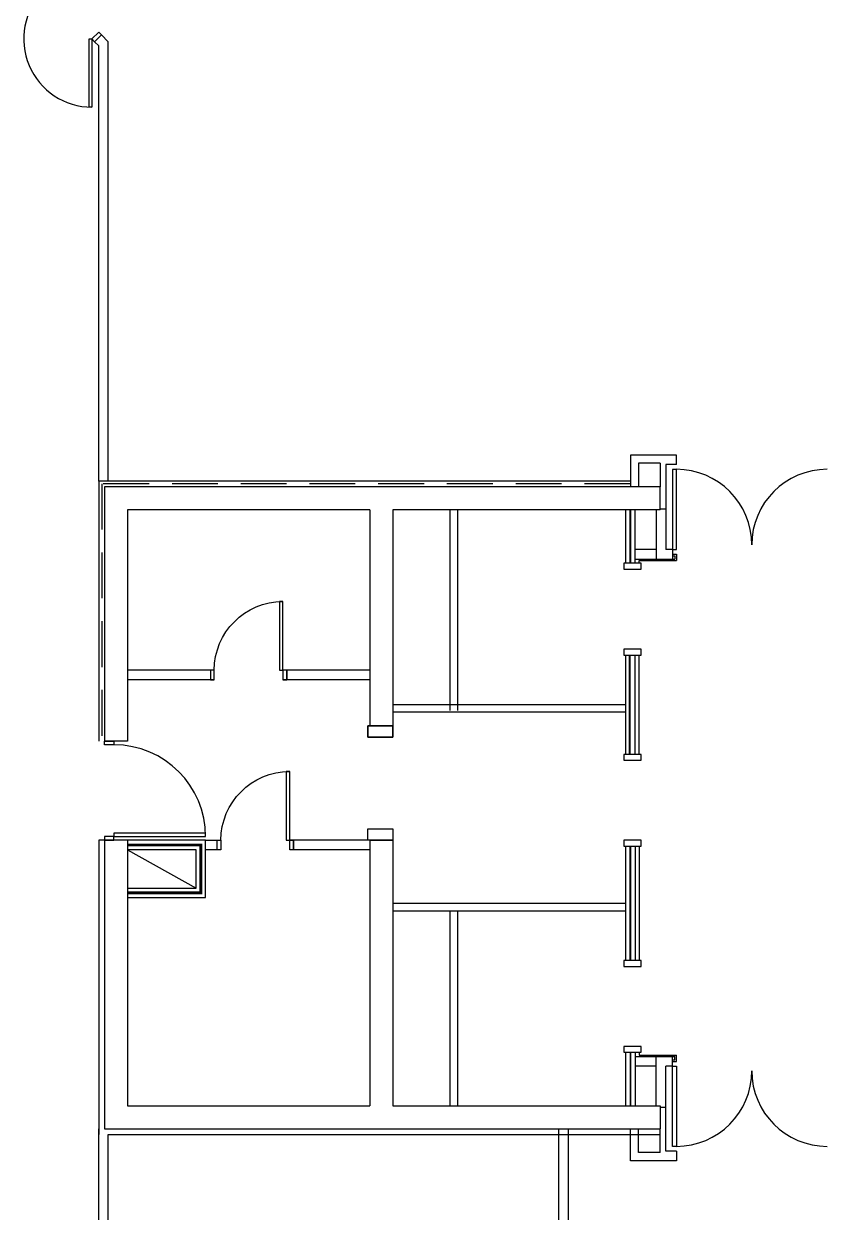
# Model space of a CAD drawing. Header units: inches. Extents: x 30 to 3273, y 51 to 1636.
# Drawn here: x 1314 to 1735, y 671 to 1293 of the extents above; entities that cross this region are included whole.
import ezdxf

# ---------------------------------------------------------------- set-up
doc = ezdxf.new("R2010")
doc.units = ezdxf.units.IN
doc.header["$LTSCALE"] = 96
doc.header["$MEASUREMENT"] = 0
doc.linetypes.add('DASHED', pattern=[0.75, 0.5, -0.25])
doc.linetypes.add('HIDDEN', pattern=[0.375, 0.25, -0.125])
doc.layers.get('0').update_dxf_attribs({"color": 255, "linetype": 'CONTINUOUS'})
for name, color, linetype, lineweight in [('A-DOOR', 255, 'CONTINUOUS', 25), ('A-WALL-CONC', 255, 'CONTINUOUS', 30), ('A-WALL-INT', 255, 'CONTINUOUS', 25), ('A-WALLINT', 255, 'CONTINUOUS', 30), ('MECHANICAL', 255, 'CONTINUOUS', 25), ('WALLTYPE2', 255, 'HIDDEN', 25), ('WALLTYPE3', 255, 'DASHED', 25)]:
    doc.layers.add(name, color=color, linetype=linetype, lineweight=lineweight)
doc.layers.add('DOORS', color=255, linetype='CONTINUOUS')
doc.layers.add('FLOORCOMMON', color=255, linetype='CONTINUOUS')

# ---------------------------------------------------------------- blocks, each defined once
blk = doc.blocks.new('D36')
at = {"linetype": 'Continuous'}
blk.add_lwpolyline([(-36, 0), (-36, 36), (-34.25, 36), (-34.25, 0)], close=True, dxfattribs=at)
blk.add_arc((-36, 0), 36, 0, 90, dxfattribs=at)

msp = doc.modelspace()

# ---------------------------------------------------------------- linework, layer by layer
at = {"layer": 'A-DOOR', "linetype": 'ByBlock', "elevation": 0}
for points in [[(1354.97, 1286.96), (1351.44, 1283.43), (1350.02, 1284.84), (1353.56, 1288.38)], [(1350.02, 1284.84), (1350.01, 1249.13), (1348.52, 1249.13), (1348.52, 1284.84)]]:
    msp.add_lwpolyline(points, close=True, dxfattribs=at)
at = {"layer": 'A-DOOR', "linetype": 'Continuous'}
for points in [[(1637.56, 1010.32), (1628.56, 1010.32), (1628.56, 1007.32), (1637.56, 1007.32)], [(1637.56, 965.32), (1628.56, 965.32), (1628.56, 962.32), (1637.56, 962.32)], [(1412.06, 954.32), (1412.06, 949.32), (1414.06, 949.32), (1414.06, 954.32)], [(1450.06, 954.32), (1450.06, 949.32), (1452.06, 949.32), (1452.06, 954.32)], [(1494.56, 925.3), (1507.56, 925.3), (1507.56, 919.3), (1494.56, 919.3)], [(1507.56, 919.3), (1507.56, 925.3), (1494.56, 925.3), (1494.56, 919.3)], [(1361.56, 915.3), (1356.56, 915.3), (1356.56, 917.3), (1361.56, 917.3)], [(1637.56, 910.3), (1628.56, 910.3), (1628.56, 907.3), (1637.56, 907.3)], [(1494.56, 871.3), (1507.56, 871.3), (1507.56, 865.3), (1494.56, 865.3)], [(1507.56, 871.3), (1507.56, 865.3), (1494.56, 865.3), (1494.56, 871.3)], [(1361.56, 867.3), (1356.56, 867.3), (1356.56, 865.3), (1361.56, 865.3)], [(1415.56, 860.3), (1415.56, 865.3), (1417.56, 865.3), (1417.56, 860.3)], [(1453.56, 860.3), (1453.56, 865.3), (1455.56, 865.3), (1455.56, 860.3)], [(1637.56, 865.3), (1628.56, 865.3), (1628.56, 862.3), (1637.56, 862.3)], [(1637.56, 802.3), (1628.56, 802.3), (1628.56, 799.3), (1637.56, 799.3)], [(1637.56, 757.38), (1628.56, 757.38), (1628.56, 754.38), (1637.56, 754.38)]]:
    msp.add_lwpolyline(points, close=True, dxfattribs=at)
msp.add_lwpolyline([(1409.56, 869.05), (1361.56, 869.05), (1361.56, 867.3), (1409.56, 867.3)], dxfattribs=at)
at = {"layer": 'A-DOOR', "linetype": 'ByBlock'}
msp.add_arc((1350.02, 1284.84, 0), 35.71, 135.49438, 269.99129, dxfattribs=at)
at = {"layer": 'A-DOOR', "linetype": 'Continuous'}
msp.add_arc((1361.56, 867.3), 48, 0, 90, dxfattribs=at)
at = {"layer": 'A-WALL-CONC'}
for p, q in [((1647.56, 1050.3), (1356.56, 1050.3)), ((1356.56, 1050.3), (1356.56, 917.3)), ((1647.56, 1038.3), (1647.56, 1050.3)), ((1368.56, 1038.3), (1368.56, 917.3)), ((1495.56, 1038.3), (1368.56, 1038.3)), ((1647.56, 1038.3), (1507.56, 1038.3)), ((1495.56, 944.3), (1495.56, 925.3)), ((1507.56, 925.3), (1495.56, 925.3)), ((1368.56, 917.3), (1356.56, 917.3)), ((1368.56, 865.3), (1353.56, 865.3)), ((1356.56, 865.3), (1356.56, 714.3)), ((1368.56, 865.3), (1368.56, 726.3)), ((1495.56, 865.3), (1495.56, 726.3)), ((1495.56, 865.3), (1507.56, 865.3)), ((1507.56, 865.3), (1507.56, 726.3)), ((1368.56, 726.3), (1495.56, 726.3)), ((1507.56, 726.3), (1647.56, 726.3)), ((1647.56, 726.3), (1647.56, 714.3)), ((1647.56, 726.3), (1647.56, 714.3)), ((1356.56, 714.3), (1647.56, 714.3))]:
    msp.add_line(p, q, dxfattribs=at)
at = {"layer": 'A-WALL-CONC', "linetype": 'Continuous'}
for p, q in [((1495.56, 1038.3), (1495.56, 944.3)), ((1507.56, 1038.3), (1507.56, 925.3))]:
    msp.add_line(p, q, dxfattribs=at)
at = {"layer": 'A-WALL-INT', "linetype": 'ByBlock'}
for p, q in [((1353.56, 1281.31, 0), (1351.44, 1283.43, 0)), ((1358.56, 1283.38, 0), (1354.97, 1286.96, 0))]:
    msp.add_line(p, q, dxfattribs=at)
at = {"layer": 'A-WALL-INT', "linetype": 'Continuous'}
for p, q in [((1358.56, 1053.3), (1358.56, 1283.38)), ((1353.56, 1053.3), (1353.56, 1281.31)), ((1353.56, 444.32), (1353.56, 714.29)), ((1358.56, 563.37), (1358.56, 711.3)), ((1594.39, 714.3), (1594.39, 563.37)), ((1599.39, 714.3), (1599.39, 368.17)), ((1716.66, 711.15), (1716.66, 711.15))]:
    msp.add_line(p, q, dxfattribs=at)
at = {"layer": 'A-WALLINT'}
for p, q in [((1656.05, 1067.03), (1632.05, 1067.03)), ((1632.05, 1067.03), (1632.05, 1050.3)), ((1656.05, 1062.03), (1656.05, 1067.03)), ((1647.56, 1062.78), (1636.3, 1062.78)), ((1636.3, 1062.78), (1636.3, 1050.3)), ((1647.56, 1062.78), (1647.56, 1050.3)), ((1650.56, 1062.03), (1650.56, 1017.55)), ((1656.05, 1062.03), (1650.56, 1062.03)), ((1632.05, 1053.3), (1353.56, 1053.3)), ((1353.56, 1053.3), (1353.56, 917.3)), ((1537.56, 933.3), (1537.56, 1038.3)), ((1541.56, 933.3), (1541.56, 1038.3)), ((1645.56, 1038.3), (1645.56, 1012.55)), ((1647.56, 1038.93), (1650.56, 1038.93)), ((1645.56, 1017.55), (1634.56, 1017.55)), ((1654.06, 1017.55), (1650.56, 1017.55)), ((1654.06, 1017.55), (1654.06, 1012.55)), ((1654.06, 1015.05), (1656.05, 1015.05)), ((1654.06, 1014.3), (1655.3, 1014.3)), ((1655.3, 1014.3), (1655.3, 1012.55)), ((1656.05, 1015.05), (1656.05, 1011.8)), ((1634.56, 1012.55), (1655.3, 1012.55)), ((1636.56, 1011.8), (1656.05, 1011.8)), ((1645.56, 1012.55), (1654.06, 1012.55)), ((1452.06, 954.32), (1452.06, 949.32)), ((1353.56, 865.3), (1353.56, 711.3)), ((1409.56, 865.3), (1415.56, 865.3)), ((1455.56, 860.3), (1455.56, 865.3)), ((1537.56, 726.3), (1537.56, 828.3)), ((1541.56, 726.3), (1541.56, 828.3)), ((1634.56, 752.05), (1655.3, 752.05)), ((1645.56, 747.05), (1634.56, 747.05)), ((1636.56, 752.8), (1656.05, 752.8)), ((1645.56, 752.05), (1654.06, 752.05)), ((1645.56, 726.3), (1645.56, 752.05)), ((1654.06, 747.05), (1650.56, 747.05)), ((1650.56, 702.57), (1650.56, 747.05)), ((1654.06, 747.05), (1654.06, 752.05)), ((1654.06, 750.3), (1655.3, 750.3)), ((1654.06, 749.55), (1656.05, 749.55)), ((1655.3, 750.3), (1655.3, 752.05)), ((1656.05, 749.55), (1656.05, 752.8)), ((1647.56, 725.68), (1650.56, 725.68)), ((1358.56, 711.3), (1647.56, 711.3)), ((1632.05, 697.57), (1632.05, 714.3)), ((1636.3, 701.82), (1636.3, 714.3)), ((1647.56, 701.82), (1647.56, 714.3)), ((1656.05, 697.57), (1632.05, 697.57)), ((1647.56, 701.82), (1636.3, 701.82)), ((1656.05, 702.57), (1650.56, 702.57)), ((1656.05, 702.57), (1656.05, 697.57))]:
    msp.add_line(p, q, dxfattribs=at)
at = {"layer": 'A-WALLINT', "linetype": 'Continuous'}
for p, q in [((1629.56, 1010.32), (1629.56, 1038.3)), ((1634.56, 1010.32), (1634.56, 1038.3)), ((1636.56, 1010.32), (1636.56, 1011.8)), ((1629.56, 910.3), (1629.56, 962.32)), ((1634.56, 910.3), (1634.56, 962.32)), ((1636.56, 910.3), (1636.56, 962.32)), ((1414.06, 954.32), (1368.56, 954.32)), ((1495.56, 954.32), (1450.06, 954.32)), ((1414.06, 949.32), (1368.56, 949.32)), ((1495.56, 949.32), (1450.06, 949.32)), ((1629.56, 936.32), (1507.56, 936.32)), ((1629.56, 932.32), (1507.56, 932.32)), ((1495.56, 865.3), (1453.56, 865.3)), ((1417.56, 860.3), (1409.56, 860.3)), ((1495.56, 860.3), (1453.56, 860.3)), ((1629.56, 802.3), (1629.56, 862.3)), ((1634.56, 862.3), (1634.56, 802.3)), ((1636.56, 862.3), (1636.56, 802.3)), ((1629.56, 832.3), (1507.56, 832.3)), ((1629.56, 828.3), (1507.56, 828.3)), ((1629.56, 726.3), (1629.56, 754.3)), ((1634.56, 754.3), (1634.56, 726.3)), ((1636.56, 754.3), (1636.56, 752.8))]:
    msp.add_line(p, q, dxfattribs=at)
at = {"layer": 'DOORS', "linetype": 'Continuous'}
for points in [[(1656.05, 1017.55), (1656.05, 1059.53), (1654.06, 1059.53), (1654.06, 1017.55)], [(1656.05, 747.05), (1656.05, 705.07), (1654.06, 705.07), (1654.06, 747.05)]]:
    msp.add_lwpolyline(points, close=True, dxfattribs=at)
at = {"layer": 'DOORS'}
for centre, start, end in [((1656.05, 1020.03), 360, 90), ((1735.06, 1020.03), 90, 180), ((1656.05, 744.58), 270, 0), ((1735.06, 744.58), 180, 270)]:
    msp.add_arc(centre, 39.51, start, end, dxfattribs=at)
at = {"layer": 'FLOORCOMMON'}
msp.add_lwpolyline([(1358.57, 711.29), (1358.57, 711.29)], dxfattribs=at)
at = {"layer": 'MECHANICAL', "linetype": 'Continuous'}
for p, q in [((1409.56, 865.3), (1368.56, 865.3)), ((1409.56, 835.3), (1409.56, 865.3)), ((1404.56, 860.3), (1368.56, 860.3)), ((1368.56, 860.3), (1404.56, 840.3)), ((1404.56, 840.3), (1404.56, 860.3)), ((1368.56, 840.3), (1404.56, 840.3)), ((1368.56, 835.3), (1409.56, 835.3))]:
    msp.add_line(p, q, dxfattribs=at)
at = {"layer": 'WALLTYPE2'}
for p, q in [((1631.94, 1052.01), (1355.16, 1052.01)), ((1355.16, 1052.01), (1355.16, 917.16))]:
    msp.add_line(p, q, dxfattribs=at)
at = {"layer": 'WALLTYPE3', "ltscale": 0.5}
for points, const_width in [([(1631.92, 1010.23), (1631.92, 1038.3)], 1), ([(1631.64, 910), (1631.64, 962.32)], 1), ([(1368.55, 837.78), (1407.03, 837.78), (1407.03, 862.84), (1368.56, 862.84)], 1.5), ([(1631.93, 802.04), (1631.93, 862.3)], 1), ([(1632.05, 726.27), (1632.05, 754.38)], 1)]:
    msp.add_lwpolyline(points, dxfattribs=dict(at, const_width=const_width))

# ---------------------------------------------------------------- block references
at = {"layer": 'A-DOOR', "linetype": 'Continuous', "xscale": -1}
for p in [(1414.06, 954.32), (1417.56, 865.3)]:
    msp.add_blockref('D36', p, dxfattribs=at)

doc.saveas('drawing.dxf')
